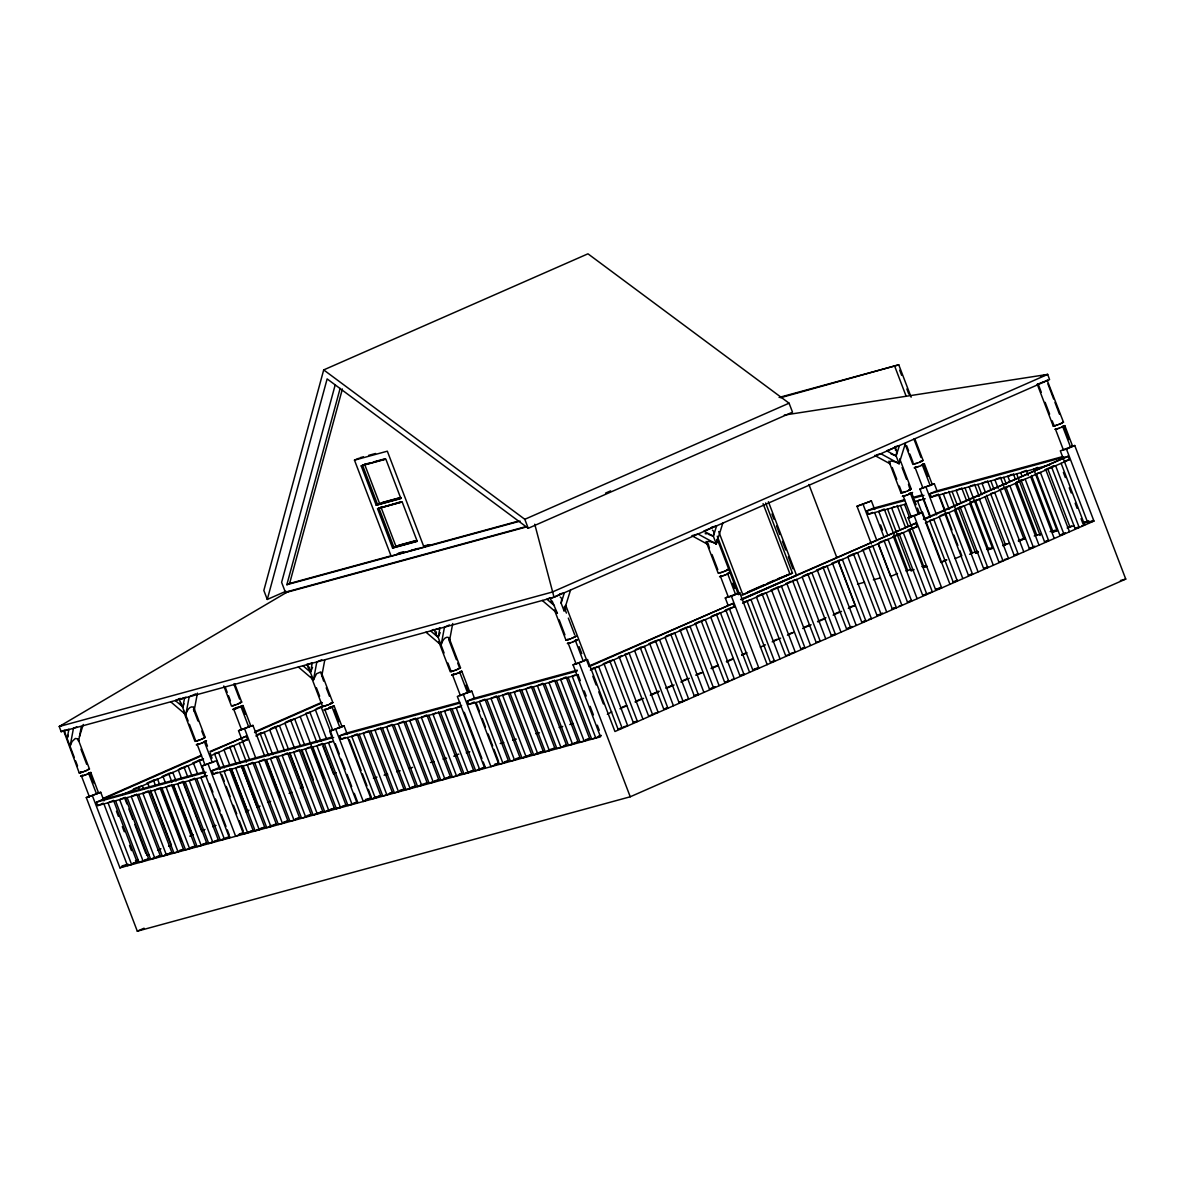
<?xml version="1.0" encoding="UTF-8"?>
<svg xmlns="http://www.w3.org/2000/svg" width="1185" height="1185" viewBox="0 0 1185 1185"><rect width="100%" height="100%" fill="white"/><g stroke="black" fill="none" stroke-linecap="round" stroke-linejoin="round"><path stroke-width="1.5" d="M180.579 702.35L188.134 720.939M552.151 601.032L557.394 613.371L542.271 600.469M323.668 681.138L320.631 671.984L316.514 673.791L313.477 679.879L298.339 666.992M899.756 460.313L899.089 463.676C897.341 462.239 886.958 458.788 890.29 463.587M80.921 772.487L79.247 772.976L63.605 730.656M79.247 772.976L80.98 772.042M77.943 738.773L89.468 768.991L87.734 769.909M89.468 796.231L88.401 796.942L98.607 793.076L90.786 772.413L88.86 772.872M98.607 793.076L97.644 793.135L100.725 792.291L103.999 800.867M180.875 704.482L179.335 699.091M197.154 744.402L197.954 744.358M204.338 737.855L203.465 738.359M201.687 739.129L205.212 737.425L193.673 707.223C189.526 705.238 186.578 711.385 185.823 714.688L170.699 701.801M214.367 761.407L204.516 765.036M233.934 705.371L231.475 706.082L223.787 685.952M232.349 705.667L233.149 705.608M234.66 683.641L241.71 702.112L238.185 703.816M241.088 705.993L243.014 705.534L239.489 707.238M243.014 705.534L250.865 726.079L241.014 729.708M321.787 659.778L316.825 661.956L313.477 679.879L306.989 664.296M329.652 704.275L322.616 706.601L323.698 705.89M330.304 703.905L332.852 702.616L321.313 672.413M332.244 706.497L334.17 706.053L330.63 707.756M334.17 706.053L342.006 726.598L332.156 730.227M451.944 671.317L450.27 671.791L439.368 643.262M458.758 668.74L459.647 668.147L457.721 663.111M457.958 669.11L460.506 667.822L448.967 637.604C444.819 635.634 441.872 641.766 441.116 645.07L425.993 632.183M460.817 671.421L461.809 671.243L459.262 672.532M459.439 695.654L469.66 691.788L461.809 671.243M551.899 603.313L550.373 597.921M569.422 639.204L566 640.241L567.748 639.308M568.178 643.233L576.147 664.03L585.064 660.252M575.392 636.582L570.385 638.937M575.155 664.207L576.147 664.03M721.65 572.325L718.628 573.007M904.451 492.027L901.03 493.049L902.096 492.338M917.368 463.039L912.865 464.461L905.177 444.316M908.48 484.369L910.095 489.701M899.726 458.862L911.265 489.064L909.517 489.998M914.761 438.657L923.1 460.476L920.552 461.765M922.478 464.357L924.404 463.898L920.878 465.601M924.404 463.898L932.254 484.443L922.404 488.072M1061.745 423.119L1063.493 422.186L1047.14 380.252M1054.931 425.696L1053.258 426.17L1054.339 425.459M1055.42 429.266L1056.25 429.118M1062.427 450.033L1072.632 446.286L1064.797 425.622L1062.871 426.067M1072.632 446.286L1071.655 446.345L1074.736 445.501L1125.75 579.08L630.242 796.779L137.312 931.188L86.298 797.609L89.053 796.394M74.329 757.526L67.145 738.536L68.834 729.575M78.684 740.832L81.365 726.479M180.268 698.365L175.321 700.542L182.89 706.986L184.564 698.009M197.436 693.121L194.088 711.059L193.673 707.371M302.96 665.733L310.529 672.176L312.203 663.215M321.727 676.25L324.749 660.119M444.079 653.009L438.183 637.367L439.857 628.405M449.708 639.648L452.729 623.517M570.563 590.011L564.06 610.867L561.127 603.15L561.749 598.484L560.209 597.047M564.06 610.867L564.697 606.187M707.504 543.885C704.157 539.101 714.555 542.537 716.303 543.989L713.355 536.272L713.992 531.606L712.437 530.169M691.862 535.694L698.024 534.005L716.303 543.989L716.925 539.308M876.189 454.966L880.81 453.707L899.089 463.676L896.141 455.973L896.778 451.307L895.238 449.856M67.145 738.536L68.256 735.307M182.89 706.986L184.001 703.757M310.529 672.176L312.529 667.422M433.917 629.472L430.614 630.924L438.183 637.367L440.183 632.612M267.277 599.447L327.134 378.904L528.243 528.288L792.513 412.173L789.077 403.196L587.967 253.812L323.698 369.913L263.84 590.456L267.277 599.447L285.911 591.256M335.236 384.755L281.615 582.353L285.541 592.633L526.644 526.881M520.111 521.104L286.844 584.709L340.125 388.413M286.844 584.709L289.599 583.494L342.391 388.991M79.469 736.64L83.261 724.479M561.127 603.15L564.371 592.722M708.141 534.168L713.355 536.272L716.614 525.844L711.992 527.103M716.303 543.989L722.806 523.133M890.942 453.87L896.141 455.973L899.4 445.545L894.779 446.804M899.089 463.676L905.592 442.82M308.722 666.681L308.559 669.777M436.361 631.872L436.213 634.982L438.183 637.367M89.616 773.035L88.327 773.124M90.771 772.531L89.038 773.331M240.54 702.735L240.037 702.587M325.105 709.4L325.608 709.548M567.171 639.604L567.674 639.752M914.035 463.824L916.286 463.424M921.93 461.098L921.426 460.95M915.338 467.245L917.59 466.846M1047.451 380.355L1037.571 384.192M902.2 492.427L902.703 492.575M903.503 495.848L905.755 495.449M910.569 516.675L920.404 513.164L919.427 513.224L917.471 508.084M1054.946 429.237L1057.983 428.57M1064.782 425.726L1062.249 426.911M525.829 526.644L288.296 591.419L59.25 726.494L61.131 731.678L554.047 597.27L1049.569 379.57L1047.688 374.401L784.337 415.076M82.298 775.464L81.409 775.968L83.009 775.686M241.266 706.453L242.17 705.86L241.34 706.008M197.362 744.121L196.28 744.832L199.702 743.81M204.768 741.78L205.39 741.203M324.364 705.682L323.49 706.171L325.075 705.89M331.104 703.549L332.007 702.957L331.178 703.105M325.001 709.311L323.935 710.022L328.423 708.615M332.422 706.971L333.311 706.378L332.481 706.527M453.322 674.295L451.574 675.228L454.033 674.502M568.385 642.951L567.334 643.544L568.993 643.188M915.25 467.171L914.168 467.882L918.671 466.46M726.731 570.296L728.464 569.378L726.79 569.852M720.613 576.073L719.547 576.784L721.221 576.31M721.295 575.866L720.673 576.428M903.414 495.774L902.348 496.367L904.792 495.76M910.821 493.419L911.443 492.842M728.464 596.618C725.353 598.751 739.544 593.433 736.64 593.522L739.721 592.693L767.184 664.607M1063.049 426.541L1063.671 425.963M81.276 771.82L80.373 772.62M86.92 770.28L88.342 769.332M82.58 775.242L80.565 776.279L83.972 775.36M240.629 702.823L234.556 705.253M88.238 773.701L89.704 773.124M234.823 708.363L232.778 709.519L235.237 708.808M235.326 708.215L233.652 709.089L234.452 709.03M453.618 674.072L452.433 674.887L453.248 674.739M458.284 672.947L460.95 671.569L460.135 671.717M922.019 461.187L919.575 462.18M921.856 465.187L923.559 464.239L922.73 464.372M725.916 570.666L727.397 570.089M574.992 640.966L577.539 639.678L575.866 640.167M574.014 641.381L576.473 640.389M908.717 490.368L910.184 489.775M727.234 574.088L728.923 573.125L728.108 573.273M726.257 574.503L729.782 572.799L727.857 573.259M1062.427 422.897L1057.642 424.867M910.021 493.79L912.569 492.501L910.11 493.212M423.919 545.959L429.459 544.67L423.963 547.085L391.094 556.046L354.478 460.15L358.611 458.328M361.203 465.883L385.851 459.158L400.885 498.544L376.238 505.269L361.203 465.883L365.335 464.061M376.238 505.269L383.125 502.247L400.723 497.448M377.556 508.691L402.189 501.966L417.238 541.352L392.591 548.077L377.556 508.691L400.352 501.907M416.853 541.234L393.968 547.47L378.978 508.202L381.718 507.002M285.541 592.633L288.296 591.419M392.591 548.077L399.478 545.056L415.313 540.73M323.698 369.913L524.807 519.297L789.077 403.196M62.627 725.013L59.25 726.494L552.18 592.085L1047.688 374.401L1040.549 376.341M61.131 731.678L64.508 730.182M605.535 493.108L610.601 490.886M780.515 397.73L898.763 364.817L911.132 397.197M76.758 726.864L73.455 728.316L70.093 746.254L72.092 741.484L75.336 738.462L77.929 738.922L78.506 741.129M195.792 693.847L189.185 696.75L185.823 714.688L183.468 711.118L194.977 741.41L200.695 739.603M449.426 624.969L444.479 627.146L441.116 645.07L438.761 641.5M249.65 759.837L238.54 730.73L241.296 729.516M86.298 797.609L100.725 792.291M238.54 730.73L252.953 725.413L264.729 756.237M550.195 597.758L546.892 599.21L554.462 605.668M103.288 798.32L201.524 755.156M209.997 751.438L246.287 736.181L247.591 739.603L212.026 755.23M255.516 731.441L321.609 702.409M102.31 799.431L200.546 756.267M210.723 751.808L246.287 736.181M254.538 732.552L322.32 702.764M207.331 775.716L97.763 805.593L96.459 802.171L101.969 799.756L204.472 771.805M133.387 789.091L136.779 787.595M146.94 783.137L153.709 780.16M162.182 776.442L168.951 773.464M179.128 769.006L182.505 767.51M192.666 763.051L199.45 760.074M224.854 748.905L228.246 747.424M256.834 734.863L261.915 732.626M270.387 728.908L275.468 726.672M285.629 722.198L290.725 719.976M316.128 708.808L321.224 706.571M97.763 805.593L103.273 803.178M120.559 795.416L203.553 758.948M255.856 735.974L323.638 706.201M123.773 797.816L119.641 799.638L143.178 861.288L148.688 858.858L125.151 797.209M135.371 794.661L131.239 796.468L154.791 858.118L160.286 855.703L136.749 794.054M229.505 837.973L202.042 766.043L204.783 764.843M202.042 766.043L216.455 760.74L219.729 769.302M158.583 788.321L154.45 790.143L177.987 851.793L183.497 849.378L159.96 787.714M170.181 785.166L166.048 786.973L189.6 848.623L195.095 846.208L171.558 784.559M333.222 741.395L213.493 774.042L212.189 770.62L217.699 768.191L332.141 736.981M204.99 775.671L200.872 777.478L224.409 839.128L229.92 836.714M213.493 774.042L217.625 772.22M226.824 769.939L224.083 771.154L247.621 832.803L253.131 830.389L229.579 768.739M239.814 766.177L235.682 767.984L259.219 829.633L264.729 827.219L241.192 765.569M357.144 803.163L329.682 731.249L332.437 730.034M329.682 731.249L344.109 725.931L347.368 734.493M274.624 756.682L270.491 758.504L294.028 820.153L299.538 817.724L276.001 756.074M295.08 751.557L299.212 749.75L322.75 811.399L317.239 813.814L313.136 814.939L289.599 753.29M871.375 543.93L856.992 506.262L871.405 500.944L874.678 509.506M309.433 747.187L305.3 749.009L328.852 810.658L334.348 808.229L310.811 746.58M856.992 506.262L871.405 500.944M460.876 706.586L341.147 739.233L339.843 735.811L345.339 733.382L459.78 702.187M331.267 741.469L328.512 742.669L352.063 804.334L357.559 801.904L354.285 793.343M341.147 739.233L345.279 737.411M905.71 504.084L868.457 514.246L867.139 510.824L872.649 508.409L904.585 499.7M930.388 516.497L919.93 489.094L922.685 487.879M919.93 489.094L934.343 483.791L936.965 490.634M379.067 728.212L374.934 730.019L398.471 791.669L403.981 789.254L380.444 727.605M868.457 514.246L872.575 512.438M484.798 768.354L457.336 696.439L471.749 691.122L474.37 697.98M894.379 506.721L891.638 507.921L900.126 530.184M413.876 718.717L409.743 720.524L433.28 782.174L438.791 779.76L415.254 718.11M1049.732 464.816L931.395 497.078L930.077 493.656L935.587 491.242L1062.752 456.566M920.197 499.67L917.457 500.885L924.641 519.726M435.71 712.985L432.955 714.2L456.492 775.849L462.002 773.435L438.465 711.785M931.395 497.078L936.891 494.663M448.685 709.222L444.553 711.03L468.105 772.679L473.6 770.265L450.063 708.615M578.369 674.546L468.786 704.423L467.483 701.002L472.993 698.587L577.258 670.147M461.661 705.445L456.166 707.875L479.703 769.524L485.213 767.095L483.243 761.97M946.03 492.634L943.275 493.849L949.155 509.254M468.786 704.423L474.296 702.009M960.309 488.516L956.176 490.323L960.754 502.307M483.495 699.728L479.377 701.535L502.914 763.184L508.424 760.77L484.872 699.12M973.226 484.991L969.093 486.798L992.63 548.448L988.527 549.573L964.99 487.924M986.127 481.466L981.995 483.287L985.268 491.849M92.46 795.92L119.937 867.85L600.528 736.803L573.066 664.874L575.821 663.674M727.916 604.839L725.294 597.995L728.049 596.781M908.095 517.697L914.257 516.008L941.719 587.938L935.558 589.612L908.095 517.697L910.835 516.482M999.044 477.955L994.911 479.762L998.185 488.324M573.066 664.874L587.479 659.571L614.956 731.5L1093.948 521.059L1066.485 449.13L1060.323 450.818L1087.786 522.733L1093.948 521.059M725.294 597.995L739.721 592.693M914.257 516.008L922.508 512.379L949.97 584.309M1066.485 449.13L1074.736 445.501M518.319 690.233L514.186 692.055L537.723 753.704L543.234 751.275L519.682 689.626M1011.946 474.43L1007.828 476.237L1009.783 481.377M157.575 850.282L160.967 848.801M189.748 836.151L193.14 834.67M201.598 830.952L204.99 829.456M245.621 811.606L249.013 810.125M119.937 867.85L128.187 864.221M135.416 860.873L138.171 859.673M168.64 846.283L171.395 845.068L150.465 790.276M212.959 826.804L215.714 825.604M260.033 806.126L257.278 807.34L241.592 766.236M289.125 793.357L291.88 792.143M336.199 772.664L333.444 773.879L322.987 746.476M747.691 591.967L764.206 584.709M767.51 583.257L774.116 580.354M777.419 578.902L792.454 573.155L765.643 502.944M741.988 594.9L789.891 573.851L763.081 503.64M792.454 573.155L742.906 594.914L718.717 531.561M1024.862 470.904L1020.729 472.726L1022.033 476.148M131.579 864.443L137.075 862.028L113.538 800.379L108.028 802.793L131.579 864.443L127.462 865.568L103.924 803.919M115.537 800.749L139.075 862.399L141.83 861.199M1037.764 467.394L1033.646 469.201L1057.183 530.85L1053.08 531.976L1031.498 475.466M553.128 680.738L548.996 682.56L572.533 744.21L578.043 741.78L554.506 680.131M590.041 665.585L733.056 603.446L734.359 606.868L590.382 670.117M740.595 599.447L915.842 523.148L917.146 526.57L742.61 603.239M923.382 519.149L1068.07 456.255L1069.374 459.691L925.411 522.941M743.128 598.825L796.527 575.362L768.398 501.729M152.05 858.636L154.805 857.422M589.078 666.696L733.056 603.446M741.306 599.817L915.842 523.148M924.093 519.519L1068.07 456.255M165.041 854.859L167.781 853.659M574.962 675.02L572.207 676.22L595.744 737.87L601.254 735.455L598.514 736.211M166.389 854.948L171.899 852.533L148.347 790.884L142.852 793.298L166.389 854.948L162.286 856.074L138.734 794.424M591.359 669.007L594.737 667.525M603.209 663.807L609.994 660.83M618.452 657.097L621.844 655.616M635.397 649.661L640.478 647.425M648.95 643.707L655.72 640.73M665.881 636.271L669.273 634.775M679.435 630.316L686.204 627.339M694.677 623.621L699.757 621.384M711.622 616.17L714.999 614.689M725.161 610.231L728.553 608.734M743.587 602.128L750.964 599.58L774.501 661.23L770.398 662.341L746.861 600.691M757.141 596.173L762.236 593.937M770.709 590.219L777.478 587.242M785.951 583.524L791.032 581.287M802.897 576.073L807.977 573.836M816.45 570.118L823.234 567.141M831.707 563.423L836.788 561.186M848.653 555.972L853.733 553.736M862.206 550.018L868.99 547.04M879.151 542.582L882.544 541.086M892.705 536.627L899.489 533.635M907.962 529.917L917.146 526.57M939.927 515.875L945.008 513.638M956.873 508.439L960.25 506.943M970.426 502.484L973.803 500.988M999.207 489.835L1004.302 487.598M1016.152 482.384L1021.233 480.147M1044.948 469.734L1053.421 466.016M201.198 845.468L206.708 843.039L183.171 781.389L177.661 783.818L201.198 845.468L197.095 846.579L173.558 784.929M185.156 781.774L208.693 843.424L218.307 839.884L194.77 778.234L189.259 780.648L212.811 842.298L218.307 839.884M196.754 778.604L220.306 840.254L224.424 838.432M219.966 772.279L243.518 833.929L253.131 830.389M256.493 830.152L259.248 828.952M269.469 826.389L272.224 825.175M270.832 826.478L276.327 824.064L252.79 762.414L247.28 764.829L270.832 826.478L266.714 827.589L243.177 765.94M282.43 823.308L287.94 820.894L264.388 759.244L258.893 761.659L282.43 823.308L278.327 824.434L254.775 762.784M305.641 816.983L311.151 814.569L287.599 752.919L282.104 755.334L305.641 816.983L301.538 818.109L277.986 756.46M313.136 814.939L322.75 811.399M326.112 811.177L328.867 809.962M312.796 746.965L336.347 808.614L345.961 805.074L322.409 743.425L316.913 745.839L340.45 807.489L345.961 805.074M324.409 743.795L347.946 805.444L357.559 801.904M373.912 797.905L376.667 796.705M375.26 797.994L380.77 795.579L357.233 733.93L351.723 736.344L375.26 797.994L371.157 799.12L347.62 737.47M386.873 794.839L392.368 792.409L368.831 730.76L363.321 733.189L386.873 794.839L382.755 795.95L359.218 734.3M897.504 573.481L890.616 576.502L878.189 543.959M410.084 788.499L415.579 786.085L392.042 724.435L386.532 726.849L410.084 788.499L405.966 789.625L382.429 727.975M394.027 724.805L417.579 786.455L423.075 784.04M421.682 785.344L427.192 782.929L403.641 721.265L398.145 723.694L421.682 785.344L417.579 786.455M887.521 509.046L911.072 570.696L913.813 569.481M430.555 782.692L433.31 781.478M909.591 529.502L923.974 567.171L926.729 565.971M443.531 778.93L450.404 776.59L426.852 714.94L421.342 717.355L444.893 779.019L450.404 776.59M465.364 773.198L473.6 770.265M955.199 558.609L961.805 555.706L959.85 550.581M478.355 769.435L485.213 767.095M969.567 554.284L972.322 553.084L948.77 491.419M611.756 711.844L607.342 714.303M621.888 707.401L625.25 705.919M635.382 701.476L642.122 698.513M650.55 694.81L658.993 691.092M665.733 688.13L672.487 685.167M682.604 680.723L687.655 678.501M696.099 674.798L701.15 672.576M711.267 668.133L718.021 665.17M726.449 661.452L733.204 658.49M741.632 654.787L746.698 652.565M773.672 640.715L777.049 639.233M788.854 634.049L792.232 632.568M804.037 627.369L809.103 625.147M817.531 621.444L825.96 617.74M834.388 614.037L839.454 611.816M619.933 708.763L626.702 705.801M635.16 702.083L643.618 698.365M650.387 695.388L658.845 691.67M667.303 687.952L674.072 684.989M680.842 682.012L689.3 678.294M696.069 675.317L702.823 672.354M711.296 668.636L718.051 665.659M726.524 661.941L733.278 658.964M741.736 655.261L746.817 653.024M760.355 647.084L765.436 644.847M772.19 641.87L780.663 638.152M787.418 635.19L794.187 632.212M802.645 628.494L811.103 624.776M817.872 621.814L824.642 618.837M833.099 615.119L841.557 611.401M848.327 608.423L855.096 605.461L837.943 560.52M958.606 508.572L975.611 553.099L978.366 551.884M988.527 549.573L992.66 547.766M514.512 760.029L520.022 757.615L496.485 695.95L490.975 698.38L514.512 760.029L510.409 761.14L486.872 699.491M1002.806 545.456L1006.939 543.634M1002.806 545.678L1009.679 543.115M498.47 696.336L522.007 757.985L527.518 755.571M526.125 756.859L531.621 754.445L508.084 692.795L502.573 695.21L526.125 756.859L522.007 757.985M1018.448 541.412L1023.958 538.997L1000.421 477.348M534.998 754.208L537.753 753.008M547.974 750.446L550.729 749.231M137.312 931.188L144.081 928.21M549.336 750.535L554.832 748.12L531.295 686.471L525.784 688.885L549.336 750.535L545.218 751.66L521.681 690.011M560.935 747.365L566.445 744.95L542.893 683.301L537.398 685.715L560.935 747.365L556.832 748.49L533.28 686.841M1053.08 531.976L1057.198 530.154M544.893 683.671L568.43 745.321L578.043 741.78M1067.359 527.843L1071.492 526.036M584.146 741.04L589.641 738.625L566.104 676.976L560.594 679.39L584.146 741.04L580.028 742.165L556.491 680.516M1067.359 528.08L1074.217 525.518M729.219 608.275L752.771 669.925L757.719 667.747M935.558 589.612L940.505 587.434M1087.786 522.733L1092.748 520.556M594.529 667.614L618.081 729.264L620.822 728.049M633.308 722.569L637.411 721.458L613.874 659.808L609.771 660.919L633.308 722.569L636.064 721.369M663.778 709.193L667.881 708.067L644.344 646.417L640.226 647.543L663.778 709.193L666.533 707.978M679.005 702.498L683.108 701.372L659.571 639.722L655.468 640.848L679.005 702.498L688.618 698.957L665.081 637.308M694.232 695.802L698.35 694.691L674.798 633.042L670.695 634.153L694.232 695.802L698.365 693.995M685.922 627.457L709.474 689.107L714.97 686.693M724.702 682.427L728.805 681.301L705.268 619.651L701.164 620.777L724.702 682.427L728.834 680.605M739.929 675.731L744.047 674.606L720.495 612.956L716.392 614.082L739.929 675.731L744.062 673.909M771.776 661.734L774.531 660.534M777.33 587.316L800.867 648.965L803.623 647.751M807.785 573.925L831.337 635.575L834.077 634.36M846.564 628.88L850.667 627.769L827.13 566.119L823.027 567.23L846.564 628.88L852.074 626.465M861.791 622.199L865.909 621.073L842.357 559.424L838.254 560.549L861.791 622.199L865.924 620.377M877.033 615.504L881.136 614.378L857.599 552.728L853.481 553.854L877.033 615.504L882.529 613.089M892.261 608.809L896.364 607.683L872.827 546.033L868.723 547.159L892.261 608.809L895.016 607.594M907.488 602.113L911.606 601.002L888.054 539.353L883.951 540.464L907.488 602.113L911.621 600.306M899.178 533.768L922.73 595.418L930.966 592.263M953.184 582.042L957.302 580.917L933.75 519.267L929.647 520.393L953.184 582.042L957.317 580.22M944.875 513.697L968.426 575.347L971.182 574.133M983.654 568.652L987.757 567.541L964.22 505.891L960.117 507.002L983.654 568.652L987.786 566.845M1014.123 555.276L1018.226 554.15L994.689 492.501L990.571 493.627L1014.123 555.276L1016.878 554.062M1029.35 548.581L1033.453 547.455L1009.916 485.806L1005.813 486.931L1029.35 548.581L1034.861 546.167M1023.781 479.495L1021.04 480.236L1044.592 541.886L1048.71 540.079M1036.283 473.541L1059.82 535.19L1065.33 532.776M1075.047 528.51L1079.165 527.384L1055.613 465.735L1051.51 466.86L1075.047 528.51L1079.179 526.688M87.438 770.131L84.861 771.124M87.26 774.116L88.742 773.568L96.592 794.113M203.168 738.581L200.591 739.573M202.99 742.565L206.516 740.847L204.59 741.306M329.326 704.334L330.822 703.771M456.98 669.525L458.462 668.962M1061.464 423.341L1058.975 424.363M907.74 490.783L909.221 490.22M1061.271 427.326L1062.767 426.763L1070.618 447.323M724.939 571.081L726.435 570.533M909.043 494.204L910.539 493.641L918.375 514.201M185.971 697.121L182.031 698.617M1042.859 382.37L1043.941 381.94M235.993 707.86L238.644 706.838M86.268 770.635L83.617 771.672M87.572 774.057L83.631 775.553M201.909 742.995L204.487 742.003L212.322 762.547M919.886 462.12L917.234 463.157M921.189 465.542L918.553 466.579M1061.597 427.267L1058.946 428.303M455.884 669.955L457.292 669.466M908.051 490.723L905.399 491.745M458.595 672.887L453.5 674.769M907.962 494.634L909.354 494.145M723.857 571.511L725.264 571.022M725.161 574.947L726.568 574.444M571.629 638.389L576.236 636.256L575.243 636.434M572.933 641.826L574.34 641.337M68.937 729.205L63.22 731.012M312.322 662.83L306.604 664.652M889.387 449.796L895.223 447.234L896.527 450.478M439.961 628.035L434.243 629.842L436.169 634.879M237.163 708.215L240.985 706.69L248.82 727.234M554.358 596.973L559.883 594.322M84.92 775.094L86.268 774.575M200.665 743.528L201.998 743.025M328.349 704.794L325.697 705.756M906.718 495.182L908.051 494.663M454.64 670.488L455.988 669.984M722.613 572.059L723.961 571.54M457.292 673.406L454.655 674.383M723.917 575.48L725.264 574.977M573.036 641.855L570.4 642.818M889.505 449.678L886.928 450.641M235.978 704.675L233.401 705.638M235.859 708.674L237.281 708.097M554.476 596.87L550.966 598.099M82.328 772.131L83.735 771.553M1056.339 425.326L1057.761 424.763M1059.064 428.185L1056.487 429.148M199.347 740.107L196.903 740.951M200.783 743.425L198.206 744.373M905.533 491.642L902.955 492.604M905.414 495.641L906.836 495.063M331.089 706.882L328.438 707.86L330.748 707.075M721.324 572.518L722.731 571.94M453.351 670.962L454.773 670.384M724.05 575.362L721.472 576.325M570.503 638.819L567.926 639.782M182.371 698.424L178.95 699.446M704.142 530.939L712.452 527.414L711.459 527.592M1055.183 425.711L1056.679 425.148M234.704 709.06L236.2 708.482M909.147 493.523L911.576 492.679L916.153 504.662M81.172 772.516L82.654 771.939M722.968 575.747L720.539 576.606L728.375 597.151M325.86 709.578L332.126 707.193L339.976 727.753M452.196 671.347L453.692 670.769M569.244 643.203L570.726 642.625M921.175 460.935L923.1 460.476M1054.25 425.993L1055.716 425.459M909.339 489.524L911.265 489.064M239.785 702.557L241.71 702.112M726.538 569.837L727.486 569.555M719.917 572.873L720.687 572.651M80.224 772.798L81.691 772.25M330.926 703.075L332.852 702.616M451.263 671.614L452.729 671.08M575.081 640.389L576.562 639.856M569.763 642.951L568.444 643.307M359.988 457.736L363.44 456.788M368.624 455.366L375.556 453.485M354.478 460.15L387.332 451.189L423.963 547.085M369.927 462.92L364.639 464.372L379.689 503.758L400.811 497.996M373.438 461.972L384.014 459.084M385.466 459.039L362.58 465.275L377.615 504.662L400.5 498.426M381.748 502.855L401.108 497.567M779.108 397.449L898.763 364.817M378.978 508.202L401.863 501.966M398.101 545.663L415.698 540.864M417.15 540.804L396.027 546.566L380.992 507.18M398.338 553.158L403.522 551.751M289.599 583.494L391.406 555.735M396.753 554.284L403.907 552.328M411.047 550.388L418.186 548.433M425.341 546.478L517.564 521.341M931.262 484.621L934.343 483.791M913.457 497.27L922.33 494.856M559.75 593.996L562.831 593.152M867.139 510.824L904.407 500.662M915.042 497.759L923.915 495.345M930.077 493.656L1064.308 457.054M914.583 501.67L925.233 498.767M1065.271 460.802L1069.374 459.691M1037.645 473.171L1040.386 472.43L1063.923 534.079L1059.82 535.19M919.427 513.224L922.508 512.379M946.252 513.327L948.992 512.572L972.529 574.221L968.426 575.347M900.556 533.398L903.296 532.658L926.833 594.307L922.73 595.418M809.162 573.555L811.903 572.799L835.44 634.464L831.337 635.575M249.872 726.257L252.953 725.413M291.925 719.665L294.665 718.925L304.471 744.61M778.693 586.931L781.433 586.19L804.971 647.84L800.867 648.965M243.488 740.729L247.591 739.603M730.256 607.994L734.359 606.868M232.364 746.061L229.623 746.802L236.17 763.94M203.272 759.067L199.169 760.192L204.398 773.894M687.3 627.087L690.04 626.347L713.577 687.996L709.474 689.107M857.51 584.161L864.546 582.235M873.345 579.835L880.396 577.91M905.977 570.933L911.295 569.481M921.945 566.578L925.485 565.615M943.23 560.772L946.785 559.809M970.648 553.306L977.714 551.38M986.542 548.966L990.067 548.003M1018.33 540.301L1025.395 538.375M1034.224 535.961L1041.289 534.035M1050.117 531.635L1055.42 530.184M1083.682 522.481L1088.985 521.03M943.764 560.861L946.504 560.12L940.994 562.534L925.959 523.148M1019.855 540.108L1023.958 538.997M1084.394 522.511L1088.511 521.4L1083.001 523.814L1081.046 518.674M911.072 570.696L913.798 569.955M923.974 567.171L926.714 566.43M975.611 553.099L978.351 552.343M344.109 725.931L341.028 726.775L342.006 726.598M471.749 691.122L468.667 691.966L469.66 691.788M584.412 660.4L587.479 659.571M1081.92 525.71L1084.66 524.97L1061.123 463.32M154.835 779.893L157.575 779.152L159.531 784.292M1044.592 541.886L1048.695 540.775L1025.158 479.125M96.459 802.171L206.027 772.294M212.189 770.62L333.681 737.485M339.843 735.811L459.558 703.164M467.483 701.002L577.051 671.125M595.907 667.244L598.647 666.488L622.184 728.138L618.081 729.264M1004.391 559.542L1008.494 558.431L984.957 496.782M849.793 606.898L855.096 605.461M899.134 606.024L901.874 605.268L878.337 543.619M868.664 619.399L871.405 618.659L847.867 557.009M791.136 653.231L795.253 652.12L771.702 590.471M300.235 788.01L302.975 787.27L289.895 753.008M267.543 802.23L270.624 801.386M752.771 669.925L758.933 668.236L731.456 596.322M455.307 755.067L458.862 754.104M731.575 679.627L734.315 678.886L710.778 617.237M373.379 778.101L376.948 777.123M384.103 775.183L387.673 774.205M396.605 771.761L400.175 770.798M409.106 768.354L412.676 767.376M430.525 762.518L434.11 761.54M443.027 759.111L446.612 758.133M453.751 756.178L457.321 755.215M466.253 752.771L469.823 751.794M500.188 743.528L503.758 742.551M512.69 740.107L516.26 739.144M535.901 733.782L539.471 732.804M559.113 727.457L562.697 726.479M569.837 724.524L573.407 723.561M212.974 826.123L215.714 825.367M1120.403 580.532L1125.75 579.08M654.046 713.459L658.149 712.348L634.612 650.698M146.54 855.303L149.28 854.563M623.577 726.849L626.317 726.094M122.025 865.909L126.647 864.65M239.296 833.929L243.917 832.67L235.667 836.299L208.204 764.369M365.41 799.534L370.031 798.275M494.589 764.31L499.211 763.051L490.96 766.68L463.498 694.751M132.972 863.154L137.075 862.028M144.585 859.984L148.688 858.858M156.183 856.814L160.286 855.703M169.159 853.289L171.899 852.533M179.394 850.489L183.497 849.378M190.992 847.334L195.095 846.208M202.605 844.164L206.708 843.039M225.802 837.839L228.542 837.084M260.626 828.345L264.729 827.219M273.587 824.804L276.327 824.064M283.822 822.02L287.94 820.894M295.435 818.85L299.538 817.724M307.034 815.68L311.151 814.569M330.245 809.355L334.348 808.229M378.03 796.32L380.77 795.579M389.643 793.165L392.368 792.409M399.878 790.365L403.981 789.254M411.476 787.21L415.579 786.085M424.452 783.67L427.192 782.929M434.688 780.885L438.791 779.76M459.262 774.175L462.002 773.435M504.306 761.896L508.424 760.77M515.919 758.726L520.022 757.615M528.895 755.186L531.621 754.445M539.116 752.401L543.234 751.275M552.091 748.861L554.832 748.12M563.704 745.691L566.445 744.95M585.538 739.736L589.641 738.625M139.075 862.399L143.178 861.288M154.791 858.118L150.673 859.244L127.136 797.594M177.987 851.793L173.884 852.904L150.347 791.254M189.6 848.623L185.482 849.749L161.945 788.099M208.693 843.424L212.811 842.298M220.306 840.254L224.409 839.128M243.518 833.929L247.621 832.803M259.219 829.633L255.116 830.759L231.579 769.109M294.028 820.153L289.925 821.264L266.388 759.615M328.852 810.658L324.734 811.769L301.197 750.12M336.347 808.614L340.45 807.489M347.946 805.444L352.063 804.334M398.471 791.669L394.368 792.795L370.831 731.145M433.28 782.174L429.177 783.3L405.64 721.65M444.893 779.019L440.79 780.13L417.238 718.48M456.492 775.849L452.389 776.975L428.851 715.31M468.105 772.679L463.987 773.805L440.45 712.155M479.703 769.524L475.6 770.635L452.048 708.986M502.914 763.184L498.811 764.31L475.259 702.661M537.723 753.704L533.62 754.815L510.068 693.166M568.43 745.321L572.533 744.21M595.744 737.87L591.641 738.996L568.104 677.346M1062.501 422.364L1063.493 422.186M909.591 489.553L910.406 489.405M551.662 597.803L549.988 598.277M459.513 667.984L460.506 667.822M204.22 737.603L205.212 737.425M196.651 740.936L195.821 741.084L189.422 724.302M88.49 769.169L89.468 768.991M64.346 730.656L65.99 735.722M705.193 533.694L706.541 533.813M887.002 450.981L896.141 455.973M874.649 455.395L889.876 463.691M704.216 531.295L713.355 536.272M693.388 536.524L708.615 544.833M564.208 608.69L565.66 609.742L564.475 606.661M557.394 613.371L555.424 610.971M313.477 679.879L311.507 677.494M448.967 637.752L449.53 639.959M1047.896 383.925L1053.672 399.034M1054.946 402.382L1059.434 414.128M1064.471 427.504L1069.048 439.487M1055.554 429.414L1063.404 449.974M1038.09 383.881L1041.289 392.279M1045.14 402.352L1049.629 414.098M1052.191 420.808L1054.117 425.845M1037.245 384.221L1053.258 426.17M1063.389 472.445L1065.345 477.57M1069.27 487.85L1071.225 492.99M1075.15 503.269L1077.121 508.395M1047.866 469.112L1070.099 527.34M1045.896 470.001L1069.433 531.65M1030.654 476.696L1054.206 538.346M1026.24 470.312L1028.195 475.437M1016.626 473.837L1040.163 535.487M1013.323 473.822L1015.293 478.962M1016.597 482.384L1036.875 535.472M1015.426 483.391L1038.964 545.041M1003.71 477.362L1006.332 484.221M1000.184 490.086L1023.736 551.736M990.808 480.888L994.067 489.449M987.505 480.858L990.779 489.435M986.572 495.271L1005.547 544.937M977.892 484.398L981.817 494.678M974.603 484.384L979.18 496.367M969.73 503.462L993.267 565.112M961.687 487.909L966.264 499.892M952.073 491.449L957.302 505.151M954.488 510.157L978.04 571.807M899.696 370.224L901.652 375.334M906.851 388.961L908.806 394.072M894.823 366.55L905.933 395.671M939.157 494.96L945.052 510.38M938.268 494.056L951.999 530.021M953.969 535.161L957.895 545.441M913.916 438.983L920.967 457.454M923.411 464.076L928.003 476.059M922.374 465.053L930.21 485.598M939.261 516.853L962.798 578.502M926.092 487.42L936.55 514.808M906.673 445.664L908.584 450.7M909.873 454.062L913.072 462.446M915.161 467.705L923.011 488.25M922.952 498.47L930.151 517.297M902.081 467.586L906.569 479.333M892.261 467.542L896.749 479.303M899.311 486.013L901.237 491.049M903.326 496.308L911.176 516.853M888.854 461.172L901.03 493.049M904.54 504.41L909.769 518.112M900.437 505.521L908.288 526.081M908.791 530.228L932.343 591.893M897.134 505.506L905.636 527.769M907.769 570.681L884.232 509.032L878.722 511.446L887.876 535.427M893.564 536.923L917.101 598.573M880.573 524.925L882.529 530.065M874.619 512.572L883.773 536.538M863.154 504.573L876.885 540.538M863.095 550.314L886.647 611.964M808.911 484.487L836.625 557.068M832.64 563.69L856.177 625.339M817.398 570.385L840.95 632.035M802.171 577.08L825.708 638.73M771.953 513.994L773.909 519.134M776.53 525.977L779.804 534.539M782.411 541.397L785.685 549.958M788.306 556.802L792.883 568.8M786.944 583.775L810.481 645.425M756.474 597.151L780.011 658.801M717.266 536.198L739.499 594.411M717.547 539.901L738.477 594.692M732.715 583.257L734.67 588.397M727.738 573.955L735.589 594.5M707.549 542.819L709.474 547.855M712.037 554.565L717.814 569.674M706.067 541.471L718.243 573.362M726.005 610.542L749.542 672.191M695.536 623.917L719.088 685.567M680.308 630.613L703.846 692.262M649.839 644.003L673.391 705.653M619.385 657.379L642.922 719.028M604.143 664.074L627.694 725.724M565.763 605.431L588.871 665.911M592.826 676.279L596.129 684.93M598.766 691.833L603.387 703.934M564.49 608.053L566.415 613.089M568.341 618.126L574.74 634.908M579.169 646.714L581.791 653.557M575.51 640.833L583.361 661.378M524.807 519.297L528.243 528.288M579.228 663.2L630.242 796.779M559.172 619.77L564.934 634.879M554.462 610.023L566 640.241M578.369 675.524L580.324 680.664M584.249 690.929L586.205 696.069M590.13 706.349L593.404 714.91M597.329 725.19L599.284 730.316M476.326 703.12L479.599 711.681M482.221 718.525L485.48 727.086M488.101 733.945L492.679 745.928M493.982 749.35L498.559 761.333M448.759 639.619L456.447 659.749M466.06 685.123L468.016 690.248M459.78 672.384L467.616 692.944M447.915 663.067L451.13 671.465M452.566 675.05L460.417 695.595M464.283 712.303L481.94 758.533M349.338 739.633L361.114 770.457M362.417 773.879L366.994 785.877M368.298 789.299L371.572 797.861L363.306 801.49L335.844 729.56M326.231 687.848L329.445 696.247M334.481 709.652L339.058 721.635M324.912 709.845L332.763 730.404M308.1 666L310.011 671.021M316.425 687.804L319.624 696.202M311.092 676.398L322.616 706.601M321.031 706.66L332.141 735.767M335.325 743.676L339.251 753.956M341.221 759.096L345.131 769.376M347.101 774.501L351.678 786.499M315.403 709.815L326.527 738.922M321.017 741.336L309.907 712.229L305.789 713.355L316.913 742.462M300.175 716.495L323.712 778.16M290.562 720.036L300.368 745.735M302.338 750.86L313.447 779.982M284.948 723.191L294.754 748.876M293.702 752.164L317.239 813.814M288.592 749.587L279.438 725.62L275.335 726.731L284.489 750.712M269.706 729.886L278.208 752.149M272.698 754.564L264.211 732.3L260.093 733.426L268.595 755.689M266.032 759.674L280.415 797.342M233.8 683.982L239.577 699.076M242.021 705.712L245.295 714.274M244.702 729.042L255.812 758.163M233.771 709.341L241.621 729.886M225.283 687.3L227.194 692.336M228.483 695.684L230.408 700.72M239.237 743.276L246.436 762.103M233.741 745.691L240.274 762.814M224.009 749.957L229.89 765.377M231.208 768.798L247.547 811.606M224.395 767.791L218.499 752.386L214.396 753.497L220.277 768.917M221.684 774.442L224.306 781.285M226.261 786.425L230.186 796.705M233.46 805.267L236.733 813.828M239.34 820.672L243.266 830.952M193.466 709.222L197.954 720.984M201.791 731.041L203.716 736.078M205.523 741.025L207.494 746.165M210.101 753.023L212.071 758.148M197.273 744.654L205.123 765.214M209.641 783.626L212.915 792.187M215.522 799.046L220.114 811.029M221.417 814.451L225.994 826.434M227.298 829.87L229.268 834.995M193.54 763.347L197.465 773.627M191.97 776.042L188.045 765.762L183.927 766.888L187.852 777.167M178.313 770.043L181.586 778.604M182.89 782.026L201.85 831.692M176.076 781.019L172.803 772.457L168.7 773.583L171.973 782.144M173.277 785.566L192.237 835.232M163.086 776.723L165.041 781.863M160.849 787.714L181.112 840.802M153.472 780.263L155.428 785.403M147.844 783.418L149.162 786.855M143.652 789.269L142.348 785.848L138.23 786.958L139.549 790.38M124.958 798.794L126.928 803.934M128.884 809.059L132.809 819.339M134.779 824.479L145.888 853.585M116.456 811.207L118.411 816.346M122.336 826.626L124.306 831.766M129.535 845.468L131.491 850.608M80.936 749.172L86.698 764.281M90.445 774.294L93.719 782.87M75.603 760.888L77.529 765.925M81.543 776.219L89.379 796.764M554.047 597.27L534.746 524.214M979.447 499.196L975.344 500.307L998.881 561.971L1002.999 560.846L979.447 499.196M796.661 579.495L792.558 580.62L816.095 642.27L820.213 641.144L796.661 579.495M766.191 592.885L762.088 593.996L785.64 655.646L789.743 654.535L766.191 592.885M629.102 653.113L624.999 654.224L648.536 715.888L652.654 714.762L629.102 653.113"/></g></svg>
